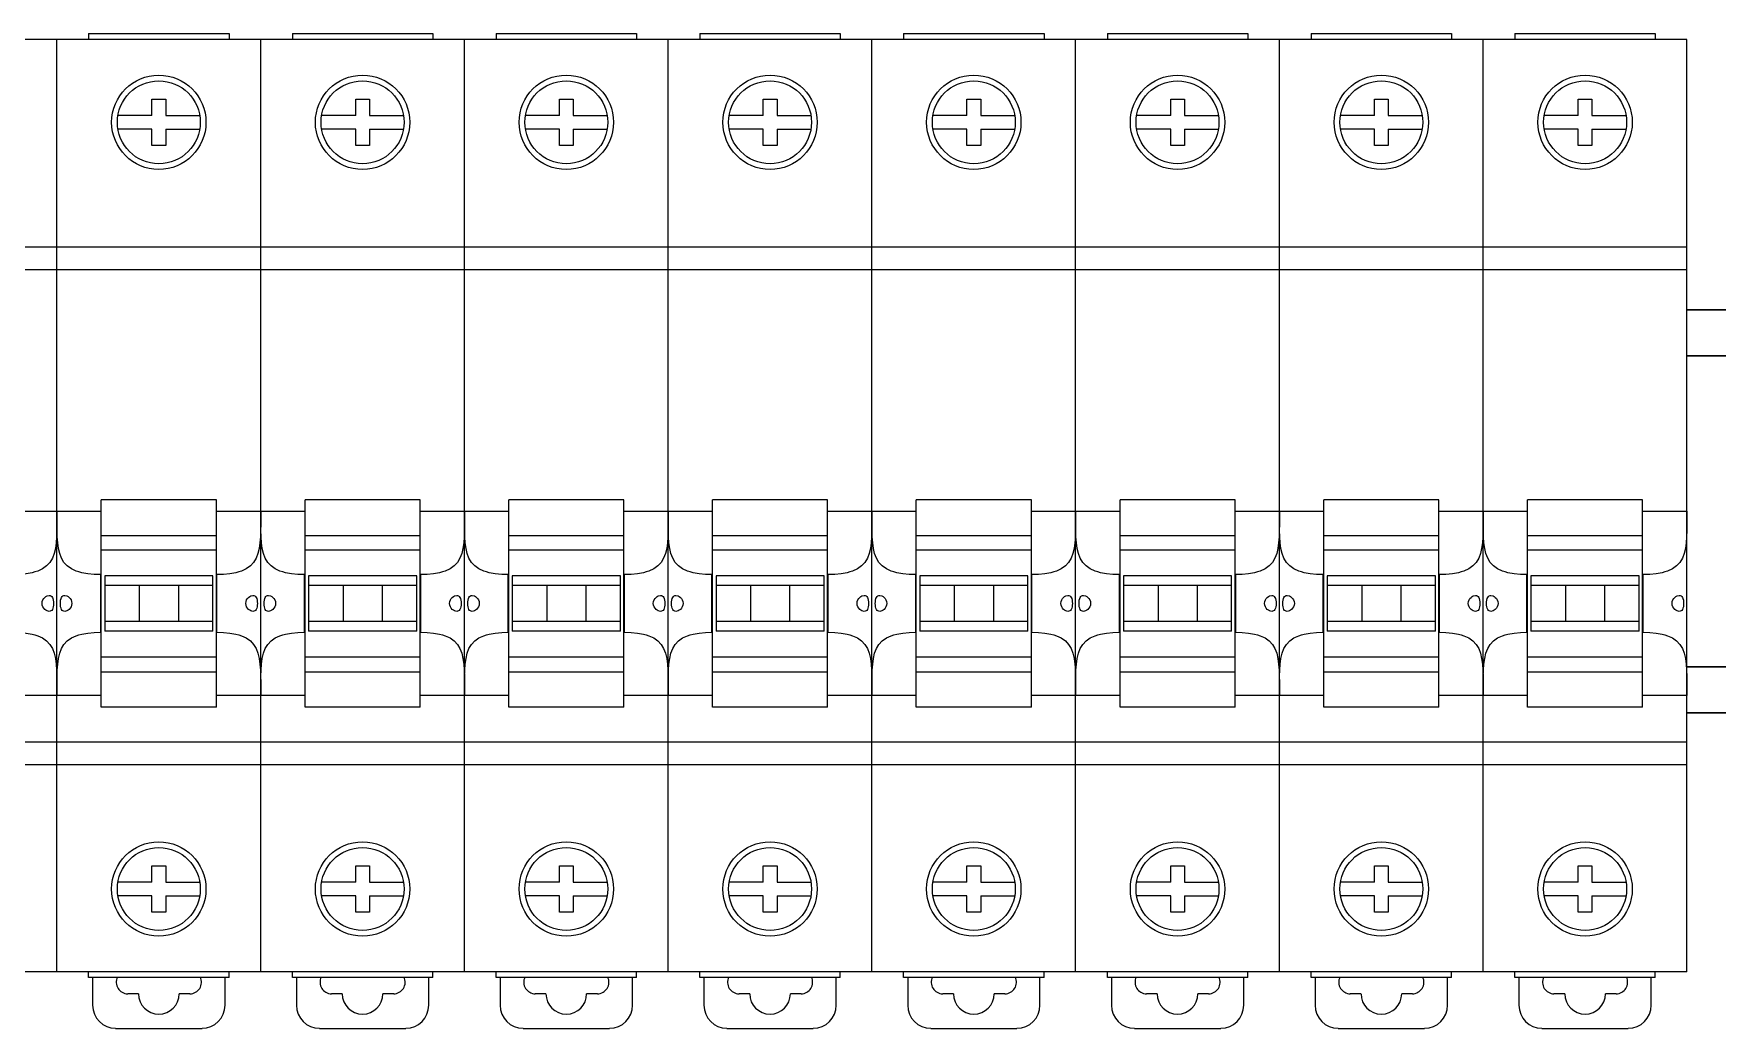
# Model space of a CAD drawing. Header units: millimetres. Extents: x -6000 to 26000, y -6000 to 26000.
# Drawn here: x 124.33 to 144.68, y -5133.68 to -5121.66 of the extents above; entities that cross this region are included whole.
import ezdxf

# ---------------------------------------------------------------- set-up
doc = ezdxf.new("R2010")
doc.units = ezdxf.units.MM
doc.header["$MEASUREMENT"] = 0
doc.layers.add('Чертеж и Рисунок_Ном._пера__21', color=7, linetype='Continuous', lineweight=30)
doc.layers.add('Чертеж и Рисунок_Ном._пера__7', color=7, linetype='Continuous', lineweight=15)

msp = doc.modelspace()

# ---------------------------------------------------------------- linework, layer by layer
at = {"layer": 'Чертеж и Рисунок_Ном._пера__21', "color": 7, "linetype": 'Continuous', "lineweight": 30}
for p, q in [((145.876, -5124.995), (144.312, -5124.995)), ((145.876, -5125.551), (144.312, -5125.551)), ((145.876, -5129.307), (144.312, -5129.307)), ((145.876, -5129.863), (144.312, -5129.863))]:
    msp.add_line(p, q, dxfattribs=at)
at = {"layer": 'Чертеж и Рисунок_Ном._пера__7', "color": 7, "linetype": 'Continuous', "lineweight": 15}
for p, q in [((124.615, -5121.728), (122.153, -5121.728)), ((124.615, -5132.995), (124.615, -5121.728)), ((124.615, -5132.995), (124.615, -5121.728)), ((127.077, -5121.728), (124.615, -5121.728)), ((124.998, -5121.658), (124.998, -5121.728)), ((124.998, -5121.658), (126.695, -5121.658)), ((126.695, -5121.658), (126.695, -5121.728)), ((127.077, -5132.995), (127.077, -5121.728)), ((127.077, -5132.995), (127.077, -5121.728)), ((129.539, -5121.728), (127.077, -5121.728)), ((127.46, -5121.658), (127.46, -5121.728)), ((127.46, -5121.658), (129.157, -5121.658)), ((129.157, -5121.658), (129.157, -5121.728)), ((129.539, -5132.995), (129.539, -5121.728)), ((129.539, -5132.995), (129.539, -5121.728)), ((132.001, -5121.728), (129.539, -5121.728)), ((129.922, -5121.658), (129.922, -5121.728)), ((129.922, -5121.658), (131.619, -5121.658)), ((131.619, -5121.658), (131.619, -5121.728)), ((132.001, -5132.995), (132.001, -5121.728)), ((132.001, -5132.995), (132.001, -5121.728)), ((134.463, -5121.728), (132.001, -5121.728)), ((132.384, -5121.658), (132.384, -5121.728)), ((132.384, -5121.658), (134.081, -5121.658)), ((134.081, -5121.658), (134.081, -5121.728)), ((134.463, -5132.995), (134.463, -5121.728)), ((134.463, -5132.995), (134.463, -5121.728)), ((136.925, -5121.728), (134.463, -5121.728)), ((134.846, -5121.658), (134.846, -5121.728)), ((134.846, -5121.658), (136.543, -5121.658)), ((136.543, -5121.658), (136.543, -5121.728)), ((136.925, -5132.995), (136.925, -5121.728)), ((136.925, -5132.995), (136.925, -5121.728)), ((139.387, -5121.728), (136.925, -5121.728)), ((137.308, -5121.658), (137.308, -5121.728)), ((137.308, -5121.658), (139.005, -5121.658)), ((139.005, -5121.658), (139.005, -5121.728)), ((139.387, -5132.995), (139.387, -5121.728)), ((139.387, -5132.995), (139.387, -5121.728)), ((141.85, -5121.728), (139.387, -5121.728)), ((139.77, -5121.658), (139.77, -5121.728)), ((139.77, -5121.658), (141.467, -5121.658)), ((141.467, -5121.658), (141.467, -5121.728)), ((141.85, -5132.995), (141.85, -5121.728)), ((141.85, -5132.995), (141.85, -5121.728)), ((144.312, -5121.728), (141.85, -5121.728)), ((142.232, -5121.658), (142.232, -5121.728)), ((142.232, -5121.658), (143.929, -5121.658)), ((143.929, -5121.658), (143.929, -5121.728)), ((144.312, -5132.995), (144.312, -5121.728)), ((125.763, -5122.646), (125.763, -5122.451)), ((125.763, -5122.451), (125.93, -5122.451)), ((125.93, -5122.451), (125.93, -5122.646)), ((128.225, -5122.646), (128.225, -5122.451)), ((128.225, -5122.451), (128.392, -5122.451)), ((128.392, -5122.451), (128.392, -5122.646)), ((130.687, -5122.646), (130.687, -5122.451)), ((130.687, -5122.451), (130.854, -5122.451)), ((130.854, -5122.451), (130.854, -5122.646)), ((133.149, -5122.646), (133.149, -5122.451)), ((133.149, -5122.451), (133.316, -5122.451)), ((133.316, -5122.451), (133.316, -5122.646)), ((135.611, -5122.646), (135.611, -5122.451)), ((135.611, -5122.451), (135.778, -5122.451)), ((135.778, -5122.451), (135.778, -5122.646)), ((138.073, -5122.646), (138.073, -5122.451)), ((138.073, -5122.451), (138.24, -5122.451)), ((138.24, -5122.451), (138.24, -5122.646)), ((140.535, -5122.646), (140.535, -5122.451)), ((140.535, -5122.451), (140.702, -5122.451)), ((140.702, -5122.451), (140.702, -5122.646)), ((142.997, -5122.646), (142.997, -5122.451)), ((142.997, -5122.451), (143.164, -5122.451)), ((143.164, -5122.451), (143.164, -5122.646)), ((125.763, -5122.646), (125.352, -5122.646)), ((125.93, -5122.646), (126.34, -5122.646)), ((128.225, -5122.646), (127.814, -5122.646)), ((128.392, -5122.646), (128.802, -5122.646)), ((130.687, -5122.646), (130.276, -5122.646)), ((130.854, -5122.646), (131.264, -5122.646)), ((133.149, -5122.646), (132.739, -5122.646)), ((133.316, -5122.646), (133.726, -5122.646)), ((135.611, -5122.646), (135.201, -5122.646)), ((135.778, -5122.646), (136.188, -5122.646)), ((138.073, -5122.646), (137.663, -5122.646)), ((138.24, -5122.646), (138.65, -5122.646)), ((140.535, -5122.646), (140.125, -5122.646)), ((140.702, -5122.646), (141.112, -5122.646)), ((142.997, -5122.646), (142.587, -5122.646)), ((143.164, -5122.646), (143.574, -5122.646)), ((125.763, -5122.813), (125.352, -5122.813)), ((125.763, -5123.008), (125.763, -5122.813)), ((125.93, -5122.813), (125.93, -5123.008)), ((125.93, -5122.813), (126.34, -5122.813)), ((128.225, -5122.813), (127.814, -5122.813)), ((128.225, -5123.008), (128.225, -5122.813)), ((128.392, -5122.813), (128.392, -5123.008)), ((128.392, -5122.813), (128.802, -5122.813)), ((130.687, -5122.813), (130.276, -5122.813)), ((130.687, -5123.008), (130.687, -5122.813)), ((130.854, -5122.813), (130.854, -5123.008)), ((130.854, -5122.813), (131.264, -5122.813)), ((133.149, -5122.813), (132.739, -5122.813)), ((133.149, -5123.008), (133.149, -5122.813)), ((133.316, -5122.813), (133.316, -5123.008)), ((133.316, -5122.813), (133.726, -5122.813)), ((135.611, -5122.813), (135.201, -5122.813)), ((135.611, -5123.008), (135.611, -5122.813)), ((135.778, -5122.813), (135.778, -5123.008)), ((135.778, -5122.813), (136.188, -5122.813)), ((138.073, -5122.813), (137.663, -5122.813)), ((138.073, -5123.008), (138.073, -5122.813)), ((138.24, -5122.813), (138.24, -5123.008)), ((138.24, -5122.813), (138.65, -5122.813)), ((140.535, -5122.813), (140.125, -5122.813)), ((140.535, -5123.008), (140.535, -5122.813)), ((140.702, -5122.813), (140.702, -5123.008)), ((140.702, -5122.813), (141.112, -5122.813)), ((142.997, -5122.813), (142.587, -5122.813)), ((142.997, -5123.008), (142.997, -5122.813)), ((143.164, -5122.813), (143.164, -5123.008)), ((143.164, -5122.813), (143.574, -5122.813)), ((125.93, -5123.008), (125.763, -5123.008)), ((128.392, -5123.008), (128.225, -5123.008)), ((130.854, -5123.008), (130.687, -5123.008)), ((133.316, -5123.008), (133.149, -5123.008)), ((135.778, -5123.008), (135.611, -5123.008)), ((138.24, -5123.008), (138.073, -5123.008)), ((140.702, -5123.008), (140.535, -5123.008)), ((143.164, -5123.008), (142.997, -5123.008)), ((122.153, -5124.232), (124.615, -5124.232)), ((124.615, -5124.232), (127.077, -5124.232)), ((127.077, -5124.232), (129.539, -5124.232)), ((129.539, -5124.232), (132.001, -5124.232)), ((132.001, -5124.232), (134.463, -5124.232)), ((134.463, -5124.232), (136.925, -5124.232)), ((136.925, -5124.232), (139.387, -5124.232)), ((139.387, -5124.232), (141.85, -5124.232)), ((141.85, -5124.232), (144.312, -5124.232)), ((124.615, -5124.51), (122.153, -5124.51)), ((127.077, -5124.51), (124.615, -5124.51)), ((129.539, -5124.51), (127.077, -5124.51)), ((132.001, -5124.51), (129.539, -5124.51)), ((134.463, -5124.51), (132.001, -5124.51)), ((136.925, -5124.51), (134.463, -5124.51)), ((139.387, -5124.51), (136.925, -5124.51)), ((141.85, -5124.51), (139.387, -5124.51)), ((144.312, -5124.51), (141.85, -5124.51)), ((125.151, -5129.794), (125.151, -5127.291)), ((126.542, -5127.291), (125.151, -5127.291)), ((126.542, -5129.794), (126.542, -5127.291)), ((127.613, -5129.794), (127.613, -5127.291)), ((129.004, -5127.291), (127.613, -5127.291)), ((129.004, -5129.794), (129.004, -5127.291)), ((130.075, -5129.794), (130.075, -5127.291)), ((131.466, -5127.291), (130.075, -5127.291)), ((131.466, -5129.794), (131.466, -5127.291)), ((132.537, -5129.794), (132.537, -5127.291)), ((133.928, -5127.291), (132.537, -5127.291)), ((133.928, -5129.794), (133.928, -5127.291)), ((134.999, -5129.794), (134.999, -5127.291)), ((136.39, -5127.291), (134.999, -5127.291)), ((136.39, -5129.794), (136.39, -5127.291)), ((137.461, -5129.794), (137.461, -5127.291)), ((138.852, -5127.291), (137.461, -5127.291)), ((138.852, -5129.794), (138.852, -5127.291)), ((139.923, -5129.794), (139.923, -5127.291)), ((141.314, -5127.291), (139.923, -5127.291)), ((141.314, -5129.794), (141.314, -5127.291)), ((142.385, -5129.794), (142.385, -5127.291)), ((143.776, -5127.291), (142.385, -5127.291)), ((143.776, -5129.794), (143.776, -5127.291)), ((124.08, -5127.429), (124.615, -5127.429)), ((124.615, -5127.429), (125.151, -5127.429)), ((126.542, -5127.429), (127.077, -5127.429)), ((127.077, -5127.429), (127.613, -5127.429)), ((129.004, -5127.429), (129.539, -5127.429)), ((129.539, -5127.429), (130.075, -5127.429)), ((131.466, -5127.429), (132.001, -5127.429)), ((132.001, -5127.429), (132.537, -5127.429)), ((133.928, -5127.429), (134.463, -5127.429)), ((134.463, -5127.429), (134.999, -5127.429)), ((136.39, -5127.429), (136.925, -5127.429)), ((136.925, -5127.429), (137.461, -5127.429)), ((138.852, -5127.429), (139.387, -5127.429)), ((139.387, -5127.429), (139.923, -5127.429)), ((141.314, -5127.429), (141.85, -5127.429)), ((141.85, -5127.429), (142.385, -5127.429)), ((143.776, -5127.429), (144.312, -5127.429)), ((125.151, -5127.723), (126.542, -5127.723)), ((127.613, -5127.723), (129.004, -5127.723)), ((130.075, -5127.723), (131.466, -5127.723)), ((132.537, -5127.723), (133.928, -5127.723)), ((134.999, -5127.723), (136.39, -5127.723)), ((137.461, -5127.723), (138.852, -5127.723)), ((139.923, -5127.723), (141.314, -5127.723)), ((142.385, -5127.723), (143.776, -5127.723)), ((125.151, -5127.894), (126.542, -5127.894)), ((127.613, -5127.894), (129.004, -5127.894)), ((130.075, -5127.894), (131.466, -5127.894)), ((132.537, -5127.894), (133.928, -5127.894)), ((134.999, -5127.894), (136.39, -5127.894)), ((137.461, -5127.894), (138.852, -5127.894)), ((139.923, -5127.894), (141.314, -5127.894)), ((142.385, -5127.894), (143.776, -5127.894)), ((125.144, -5128.891), (125.144, -5128.194)), ((125.151, -5128.194), (125.144, -5128.194)), ((125.192, -5128.209), (125.192, -5128.327)), ((126.5, -5128.209), (125.192, -5128.209)), ((125.192, -5128.327), (125.192, -5128.876)), ((125.359, -5128.327), (125.192, -5128.327)), ((126.083, -5128.327), (125.359, -5128.327)), ((125.61, -5128.327), (125.61, -5128.758)), ((126.083, -5128.327), (126.082, -5128.758)), ((126.5, -5128.327), (126.083, -5128.327)), ((126.5, -5128.327), (126.5, -5128.209)), ((126.5, -5128.876), (126.5, -5128.327)), ((126.549, -5128.194), (126.542, -5128.194)), ((126.549, -5128.891), (126.549, -5128.194)), ((127.606, -5128.891), (127.606, -5128.194)), ((127.613, -5128.194), (127.606, -5128.194)), ((127.654, -5128.209), (127.654, -5128.327)), ((128.962, -5128.209), (127.654, -5128.209)), ((127.654, -5128.327), (127.654, -5128.876)), ((127.821, -5128.327), (127.654, -5128.327)), ((128.545, -5128.327), (127.821, -5128.327)), ((128.072, -5128.327), (128.072, -5128.758)), ((128.962, -5128.327), (128.545, -5128.327)), ((128.545, -5128.327), (128.545, -5128.758)), ((128.962, -5128.327), (128.962, -5128.209)), ((128.962, -5128.876), (128.962, -5128.327)), ((129.011, -5128.194), (129.004, -5128.194)), ((129.011, -5128.891), (129.011, -5128.194)), ((130.068, -5128.891), (130.068, -5128.194)), ((130.075, -5128.194), (130.068, -5128.194)), ((130.116, -5128.209), (130.116, -5128.327)), ((131.424, -5128.209), (130.116, -5128.209)), ((130.116, -5128.327), (130.116, -5128.876)), ((130.283, -5128.327), (130.116, -5128.327)), ((131.007, -5128.327), (130.283, -5128.327)), ((130.534, -5128.327), (130.534, -5128.758)), ((131.424, -5128.327), (131.007, -5128.327)), ((131.007, -5128.327), (131.007, -5128.758)), ((131.424, -5128.327), (131.424, -5128.209)), ((131.424, -5128.876), (131.424, -5128.327)), ((131.473, -5128.194), (131.466, -5128.194)), ((131.473, -5128.891), (131.473, -5128.194)), ((132.53, -5128.891), (132.53, -5128.194)), ((132.537, -5128.194), (132.53, -5128.194)), ((132.579, -5128.209), (132.579, -5128.327)), ((133.886, -5128.209), (132.579, -5128.209)), ((132.579, -5128.327), (132.579, -5128.876)), ((132.745, -5128.327), (132.579, -5128.327)), ((133.469, -5128.327), (132.745, -5128.327)), ((132.996, -5128.327), (132.996, -5128.758)), ((133.886, -5128.327), (133.469, -5128.327)), ((133.469, -5128.327), (133.469, -5128.758)), ((133.886, -5128.327), (133.886, -5128.209)), ((133.886, -5128.876), (133.886, -5128.327)), ((133.935, -5128.194), (133.928, -5128.194)), ((133.935, -5128.891), (133.935, -5128.194)), ((134.992, -5128.891), (134.992, -5128.194)), ((134.999, -5128.194), (134.992, -5128.194)), ((135.041, -5128.209), (135.041, -5128.327)), ((136.348, -5128.209), (135.041, -5128.209)), ((135.041, -5128.327), (135.041, -5128.876)), ((135.208, -5128.327), (135.041, -5128.327)), ((135.931, -5128.327), (135.208, -5128.327)), ((135.458, -5128.327), (135.458, -5128.758)), ((136.348, -5128.327), (135.931, -5128.327)), ((135.931, -5128.327), (135.931, -5128.758)), ((136.348, -5128.327), (136.348, -5128.209)), ((136.348, -5128.876), (136.348, -5128.327)), ((136.397, -5128.194), (136.39, -5128.194)), ((136.397, -5128.891), (136.397, -5128.194)), ((137.454, -5128.891), (137.454, -5128.194)), ((137.461, -5128.194), (137.454, -5128.194)), ((137.503, -5128.209), (137.503, -5128.327)), ((138.81, -5128.209), (137.503, -5128.209)), ((137.503, -5128.327), (137.503, -5128.876)), ((137.67, -5128.327), (137.503, -5128.327)), ((138.393, -5128.327), (137.67, -5128.327)), ((137.92, -5128.327), (137.92, -5128.758)), ((138.81, -5128.327), (138.393, -5128.327)), ((138.393, -5128.327), (138.393, -5128.758)), ((138.81, -5128.327), (138.81, -5128.209)), ((138.81, -5128.876), (138.81, -5128.327)), ((138.859, -5128.194), (138.852, -5128.194)), ((138.859, -5128.891), (138.859, -5128.194)), ((139.916, -5128.891), (139.916, -5128.194)), ((139.923, -5128.194), (139.916, -5128.194)), ((139.965, -5128.209), (139.965, -5128.327)), ((141.272, -5128.209), (139.965, -5128.209)), ((139.965, -5128.327), (139.965, -5128.876)), ((140.132, -5128.327), (139.965, -5128.327)), ((140.855, -5128.327), (140.132, -5128.327)), ((140.382, -5128.327), (140.382, -5128.758)), ((141.272, -5128.327), (140.855, -5128.327)), ((140.855, -5128.327), (140.855, -5128.758)), ((141.272, -5128.327), (141.272, -5128.209)), ((141.272, -5128.876), (141.272, -5128.327)), ((141.321, -5128.194), (141.314, -5128.194)), ((141.321, -5128.891), (141.321, -5128.194)), ((142.378, -5128.891), (142.378, -5128.194)), ((142.385, -5128.194), (142.378, -5128.194)), ((142.427, -5128.209), (142.427, -5128.327)), ((143.734, -5128.209), (142.427, -5128.209)), ((142.427, -5128.327), (142.427, -5128.876)), ((142.594, -5128.327), (142.427, -5128.327)), ((143.317, -5128.327), (142.594, -5128.327)), ((142.844, -5128.327), (142.844, -5128.758)), ((143.734, -5128.327), (143.317, -5128.327)), ((143.317, -5128.327), (143.317, -5128.758)), ((143.734, -5128.327), (143.734, -5128.209)), ((143.734, -5128.876), (143.734, -5128.327)), ((143.783, -5128.194), (143.776, -5128.194)), ((143.783, -5128.891), (143.783, -5128.194)), ((125.192, -5128.758), (126.5, -5128.758)), ((127.654, -5128.758), (128.962, -5128.758)), ((130.116, -5128.758), (131.424, -5128.758)), ((132.579, -5128.758), (133.886, -5128.758)), ((135.041, -5128.758), (136.348, -5128.758)), ((137.503, -5128.758), (138.81, -5128.758)), ((139.965, -5128.758), (141.272, -5128.758)), ((142.427, -5128.758), (143.734, -5128.758)), ((125.144, -5128.891), (125.151, -5128.891)), ((126.5, -5128.876), (125.192, -5128.876)), ((126.542, -5128.891), (126.549, -5128.891)), ((127.606, -5128.891), (127.613, -5128.891)), ((128.962, -5128.876), (127.654, -5128.876)), ((129.004, -5128.891), (129.011, -5128.891)), ((130.068, -5128.891), (130.075, -5128.891)), ((131.424, -5128.876), (130.116, -5128.876)), ((131.466, -5128.891), (131.473, -5128.891)), ((132.53, -5128.891), (132.537, -5128.891)), ((133.886, -5128.876), (132.579, -5128.876)), ((133.928, -5128.891), (133.935, -5128.891)), ((134.992, -5128.891), (134.999, -5128.891)), ((136.348, -5128.876), (135.041, -5128.876)), ((136.39, -5128.891), (136.397, -5128.891)), ((137.454, -5128.891), (137.461, -5128.891)), ((138.81, -5128.876), (137.503, -5128.876)), ((138.852, -5128.891), (138.859, -5128.891)), ((139.916, -5128.891), (139.923, -5128.891)), ((141.272, -5128.876), (139.965, -5128.876)), ((141.314, -5128.891), (141.321, -5128.891)), ((142.378, -5128.891), (142.385, -5128.891)), ((143.734, -5128.876), (142.427, -5128.876)), ((143.776, -5128.891), (143.783, -5128.891)), ((126.542, -5129.193), (125.151, -5129.193)), ((125.151, -5129.369), (126.542, -5129.369)), ((129.004, -5129.193), (127.613, -5129.193)), ((127.613, -5129.369), (129.004, -5129.369)), ((131.466, -5129.193), (130.075, -5129.193)), ((130.075, -5129.369), (131.466, -5129.369)), ((133.928, -5129.193), (132.537, -5129.193)), ((132.537, -5129.369), (133.928, -5129.369)), ((136.39, -5129.193), (134.999, -5129.193)), ((134.999, -5129.369), (136.39, -5129.369)), ((138.852, -5129.193), (137.461, -5129.193)), ((137.461, -5129.369), (138.852, -5129.369)), ((141.314, -5129.193), (139.923, -5129.193)), ((139.923, -5129.369), (141.314, -5129.369)), ((143.776, -5129.193), (142.385, -5129.193)), ((142.385, -5129.369), (143.776, -5129.369)), ((124.615, -5129.656), (124.08, -5129.656)), ((125.151, -5129.656), (124.615, -5129.656)), ((127.077, -5129.656), (126.542, -5129.656)), ((127.613, -5129.656), (127.077, -5129.656)), ((129.539, -5129.656), (129.004, -5129.656)), ((130.075, -5129.656), (129.539, -5129.656)), ((132.001, -5129.656), (131.466, -5129.656)), ((132.537, -5129.656), (132.001, -5129.656)), ((134.463, -5129.656), (133.928, -5129.656)), ((134.999, -5129.656), (134.463, -5129.656)), ((136.925, -5129.656), (136.39, -5129.656)), ((137.461, -5129.656), (136.925, -5129.656)), ((139.387, -5129.656), (138.852, -5129.656)), ((139.923, -5129.656), (139.387, -5129.656)), ((141.85, -5129.656), (141.314, -5129.656)), ((142.385, -5129.656), (141.85, -5129.656)), ((144.312, -5129.656), (143.776, -5129.656)), ((126.542, -5129.794), (125.151, -5129.794)), ((129.004, -5129.794), (127.613, -5129.794)), ((131.466, -5129.794), (130.075, -5129.794)), ((133.928, -5129.794), (132.537, -5129.794)), ((136.39, -5129.794), (134.999, -5129.794)), ((138.852, -5129.794), (137.461, -5129.794)), ((141.314, -5129.794), (139.923, -5129.794)), ((143.776, -5129.794), (142.385, -5129.794)), ((122.153, -5130.213), (124.615, -5130.213)), ((124.615, -5130.213), (127.077, -5130.213)), ((127.077, -5130.213), (129.539, -5130.213)), ((129.539, -5130.213), (132.001, -5130.213)), ((132.001, -5130.213), (134.463, -5130.213)), ((134.463, -5130.213), (136.925, -5130.213)), ((136.925, -5130.213), (139.387, -5130.213)), ((139.387, -5130.213), (141.85, -5130.213)), ((141.85, -5130.213), (144.312, -5130.213)), ((124.615, -5130.491), (122.153, -5130.491)), ((127.077, -5130.491), (124.615, -5130.491)), ((129.539, -5130.491), (127.077, -5130.491)), ((132.001, -5130.491), (129.539, -5130.491)), ((134.463, -5130.491), (132.001, -5130.491)), ((136.925, -5130.491), (134.463, -5130.491)), ((139.387, -5130.491), (136.925, -5130.491)), ((141.85, -5130.491), (139.387, -5130.491)), ((144.312, -5130.491), (141.85, -5130.491)), ((125.763, -5131.715), (125.93, -5131.715)), ((125.763, -5131.91), (125.763, -5131.715)), ((125.93, -5131.715), (125.93, -5131.91)), ((128.225, -5131.715), (128.392, -5131.715)), ((128.225, -5131.91), (128.225, -5131.715)), ((128.392, -5131.715), (128.392, -5131.91)), ((130.687, -5131.715), (130.854, -5131.715)), ((130.687, -5131.91), (130.687, -5131.715)), ((130.854, -5131.715), (130.854, -5131.91)), ((133.149, -5131.715), (133.316, -5131.715)), ((133.149, -5131.91), (133.149, -5131.715)), ((133.316, -5131.715), (133.316, -5131.91)), ((135.611, -5131.715), (135.778, -5131.715)), ((135.611, -5131.91), (135.611, -5131.715)), ((135.778, -5131.715), (135.778, -5131.91)), ((138.073, -5131.715), (138.24, -5131.715)), ((138.073, -5131.91), (138.073, -5131.715)), ((138.24, -5131.715), (138.24, -5131.91)), ((140.535, -5131.715), (140.702, -5131.715)), ((140.535, -5131.91), (140.535, -5131.715)), ((140.702, -5131.715), (140.702, -5131.91)), ((142.997, -5131.715), (143.164, -5131.715)), ((142.997, -5131.91), (142.997, -5131.715)), ((143.164, -5131.715), (143.164, -5131.91)), ((125.763, -5131.91), (125.352, -5131.91)), ((125.93, -5131.91), (126.34, -5131.91)), ((128.225, -5131.91), (127.814, -5131.91)), ((128.392, -5131.91), (128.802, -5131.91)), ((130.687, -5131.91), (130.276, -5131.91)), ((130.854, -5131.91), (131.264, -5131.91)), ((133.149, -5131.91), (132.739, -5131.91)), ((133.316, -5131.91), (133.726, -5131.91)), ((135.611, -5131.91), (135.201, -5131.91)), ((135.778, -5131.91), (136.188, -5131.91)), ((138.073, -5131.91), (137.663, -5131.91)), ((138.24, -5131.91), (138.65, -5131.91)), ((140.535, -5131.91), (140.125, -5131.91)), ((140.702, -5131.91), (141.112, -5131.91)), ((142.997, -5131.91), (142.587, -5131.91)), ((143.164, -5131.91), (143.574, -5131.91)), ((125.763, -5132.077), (125.352, -5132.077)), ((125.763, -5132.272), (125.763, -5132.077)), ((125.93, -5132.077), (126.34, -5132.077)), ((125.93, -5132.077), (125.93, -5132.272)), ((128.225, -5132.077), (127.814, -5132.077)), ((128.225, -5132.272), (128.225, -5132.077)), ((128.392, -5132.077), (128.802, -5132.077)), ((128.392, -5132.077), (128.392, -5132.272)), ((130.687, -5132.077), (130.276, -5132.077)), ((130.687, -5132.272), (130.687, -5132.077)), ((130.854, -5132.077), (131.264, -5132.077)), ((130.854, -5132.077), (130.854, -5132.272)), ((133.149, -5132.077), (132.739, -5132.077)), ((133.149, -5132.272), (133.149, -5132.077)), ((133.316, -5132.077), (133.726, -5132.077)), ((133.316, -5132.077), (133.316, -5132.272)), ((135.611, -5132.077), (135.201, -5132.077)), ((135.611, -5132.272), (135.611, -5132.077)), ((135.778, -5132.077), (136.188, -5132.077)), ((135.778, -5132.077), (135.778, -5132.272)), ((138.073, -5132.077), (137.663, -5132.077)), ((138.073, -5132.272), (138.073, -5132.077)), ((138.24, -5132.077), (138.65, -5132.077)), ((138.24, -5132.077), (138.24, -5132.272)), ((140.535, -5132.077), (140.125, -5132.077)), ((140.535, -5132.272), (140.535, -5132.077)), ((140.702, -5132.077), (141.112, -5132.077)), ((140.702, -5132.077), (140.702, -5132.272)), ((142.997, -5132.077), (142.587, -5132.077)), ((142.997, -5132.272), (142.997, -5132.077)), ((143.164, -5132.077), (143.574, -5132.077)), ((143.164, -5132.077), (143.164, -5132.272)), ((125.93, -5132.272), (125.763, -5132.272)), ((128.392, -5132.272), (128.225, -5132.272)), ((130.854, -5132.272), (130.687, -5132.272)), ((133.316, -5132.272), (133.149, -5132.272)), ((135.778, -5132.272), (135.611, -5132.272)), ((138.24, -5132.272), (138.073, -5132.272)), ((140.702, -5132.272), (140.535, -5132.272)), ((143.164, -5132.272), (142.997, -5132.272)), ((124.615, -5132.995), (122.153, -5132.995)), ((127.077, -5132.995), (124.615, -5132.995)), ((124.998, -5133.064), (124.998, -5132.995)), ((126.695, -5133.064), (126.695, -5132.995)), ((129.539, -5132.995), (127.077, -5132.995)), ((127.46, -5133.064), (127.46, -5132.995)), ((129.157, -5133.064), (129.157, -5132.995)), ((132.001, -5132.995), (129.539, -5132.995)), ((129.922, -5133.064), (129.922, -5132.995)), ((131.619, -5133.064), (131.619, -5132.995)), ((134.463, -5132.995), (132.001, -5132.995)), ((132.384, -5133.064), (132.384, -5132.995)), ((134.081, -5133.064), (134.081, -5132.995)), ((136.925, -5132.995), (134.463, -5132.995)), ((134.846, -5133.064), (134.846, -5132.995)), ((136.543, -5133.064), (136.543, -5132.995)), ((139.387, -5132.995), (136.925, -5132.995)), ((137.308, -5133.064), (137.308, -5132.995)), ((139.005, -5133.064), (139.005, -5132.995)), ((141.85, -5132.995), (139.387, -5132.995)), ((139.77, -5133.064), (139.77, -5132.995)), ((141.467, -5133.064), (141.467, -5132.995)), ((144.312, -5132.995), (141.85, -5132.995)), ((142.232, -5133.064), (142.232, -5132.995)), ((143.929, -5133.064), (143.929, -5132.995)), ((126.695, -5133.064), (124.998, -5133.064)), ((125.046, -5133.064), (125.046, -5133.398)), ((126.646, -5133.398), (126.646, -5133.064)), ((129.157, -5133.064), (127.46, -5133.064)), ((127.508, -5133.064), (127.508, -5133.398)), ((129.108, -5133.398), (129.108, -5133.064)), ((131.619, -5133.064), (129.922, -5133.064)), ((129.97, -5133.064), (129.97, -5133.398)), ((131.57, -5133.398), (131.57, -5133.064)), ((134.081, -5133.064), (132.384, -5133.064)), ((132.432, -5133.064), (132.432, -5133.398)), ((134.032, -5133.398), (134.032, -5133.064)), ((136.543, -5133.064), (134.846, -5133.064)), ((134.895, -5133.064), (134.895, -5133.398)), ((136.494, -5133.398), (136.494, -5133.064)), ((139.005, -5133.064), (137.308, -5133.064)), ((137.357, -5133.064), (137.357, -5133.398)), ((138.956, -5133.398), (138.956, -5133.064)), ((141.467, -5133.064), (139.77, -5133.064)), ((139.819, -5133.064), (139.819, -5133.398)), ((141.418, -5133.398), (141.418, -5133.064)), ((143.929, -5133.064), (142.232, -5133.064)), ((142.281, -5133.064), (142.281, -5133.398)), ((143.88, -5133.398), (143.88, -5133.064)), ((125.6, -5133.259), (125.471, -5133.259)), ((126.222, -5133.259), (126.092, -5133.259)), ((128.062, -5133.259), (127.933, -5133.259)), ((128.684, -5133.259), (128.554, -5133.259)), ((130.524, -5133.259), (130.395, -5133.259)), ((131.146, -5133.259), (131.016, -5133.259)), ((132.986, -5133.259), (132.857, -5133.259)), ((133.608, -5133.259), (133.478, -5133.259)), ((135.448, -5133.259), (135.319, -5133.259)), ((136.07, -5133.259), (135.94, -5133.259)), ((137.91, -5133.259), (137.781, -5133.259)), ((138.532, -5133.259), (138.403, -5133.259)), ((140.372, -5133.259), (140.243, -5133.259)), ((140.994, -5133.259), (140.865, -5133.259)), ((142.835, -5133.259), (142.705, -5133.259)), ((143.456, -5133.259), (143.327, -5133.259)), ((125.324, -5133.677), (126.368, -5133.677)), ((127.787, -5133.677), (128.83, -5133.677)), ((130.249, -5133.677), (131.292, -5133.677)), ((132.711, -5133.677), (133.754, -5133.677)), ((135.173, -5133.677), (136.216, -5133.677)), ((137.635, -5133.677), (138.678, -5133.677)), ((140.097, -5133.677), (141.14, -5133.677)), ((142.559, -5133.677), (143.602, -5133.677))]:
    msp.add_line(p, q, dxfattribs=at)
at = {"layer": 'Чертеж и Рисунок_Ном._пера__7', "color": 7, "linetype": 'Continuous', "lineweight": 15, "flags": 128}
for points in [[(124.615, -5127.429), (124.615, -5127.587), (124.614, -5127.663), (124.611, -5127.738), (124.606, -5127.809), (124.597, -5127.877), (124.582, -5127.94), (124.56, -5127.997), (124.53, -5128.047), (124.49, -5128.09), (124.441, -5128.125), (124.382, -5128.152), (124.349, -5128.162), (124.315, -5128.171), (124.242, -5128.184), (124.165, -5128.191), (124.086, -5128.194)], [(125.144, -5128.194), (125.065, -5128.191), (124.988, -5128.184), (124.915, -5128.171), (124.881, -5128.162), (124.848, -5128.152), (124.79, -5128.125), (124.74, -5128.09), (124.7, -5128.047), (124.67, -5127.997), (124.648, -5127.94), (124.633, -5127.877), (124.624, -5127.809), (124.619, -5127.738), (124.616, -5127.663), (124.615, -5127.587), (124.615, -5127.429)], [(127.077, -5127.429), (127.077, -5127.587), (127.076, -5127.663), (127.073, -5127.738), (127.068, -5127.809), (127.059, -5127.877), (127.044, -5127.94), (127.022, -5127.997), (126.992, -5128.047), (126.952, -5128.09), (126.903, -5128.125), (126.844, -5128.152), (126.811, -5128.162), (126.777, -5128.171), (126.704, -5128.184), (126.628, -5128.191), (126.549, -5128.194)], [(127.606, -5128.194), (127.527, -5128.191), (127.45, -5128.184), (127.377, -5128.171), (127.343, -5128.162), (127.31, -5128.152), (127.252, -5128.125), (127.202, -5128.09), (127.162, -5128.047), (127.132, -5127.997), (127.11, -5127.94), (127.096, -5127.877), (127.086, -5127.809), (127.081, -5127.738), (127.078, -5127.663), (127.077, -5127.587), (127.077, -5127.429)], [(129.539, -5127.429), (129.539, -5127.587), (129.538, -5127.663), (129.535, -5127.738), (129.53, -5127.809), (129.521, -5127.877), (129.506, -5127.94), (129.484, -5127.997), (129.454, -5128.047), (129.414, -5128.09), (129.365, -5128.125), (129.306, -5128.152), (129.274, -5128.162), (129.239, -5128.171), (129.167, -5128.184), (129.09, -5128.191), (129.011, -5128.194)], [(130.068, -5128.194), (129.989, -5128.191), (129.912, -5128.184), (129.839, -5128.171), (129.805, -5128.162), (129.772, -5128.152), (129.714, -5128.125), (129.664, -5128.09), (129.624, -5128.047), (129.594, -5127.997), (129.572, -5127.94), (129.558, -5127.877), (129.548, -5127.809), (129.543, -5127.738), (129.541, -5127.663), (129.539, -5127.587), (129.539, -5127.429)], [(132.001, -5127.429), (132.001, -5127.587), (132, -5127.663), (131.997, -5127.738), (131.992, -5127.809), (131.983, -5127.877), (131.968, -5127.94), (131.946, -5127.997), (131.916, -5128.047), (131.876, -5128.09), (131.827, -5128.125), (131.768, -5128.152), (131.736, -5128.162), (131.701, -5128.171), (131.629, -5128.184), (131.552, -5128.191), (131.473, -5128.194)], [(132.53, -5128.194), (132.451, -5128.191), (132.374, -5128.184), (132.301, -5128.171), (132.267, -5128.162), (132.234, -5128.152), (132.176, -5128.125), (132.126, -5128.09), (132.086, -5128.047), (132.056, -5127.997), (132.034, -5127.94), (132.02, -5127.877), (132.01, -5127.809), (132.005, -5127.738), (132.003, -5127.663), (132.002, -5127.587), (132.001, -5127.429)], [(134.463, -5127.429), (134.463, -5127.587), (134.462, -5127.663), (134.459, -5127.738), (134.454, -5127.809), (134.445, -5127.877), (134.43, -5127.94), (134.409, -5127.997), (134.378, -5128.047), (134.338, -5128.09), (134.289, -5128.125), (134.23, -5128.152), (134.198, -5128.162), (134.163, -5128.171), (134.091, -5128.184), (134.014, -5128.191), (133.935, -5128.194)], [(134.992, -5128.194), (134.913, -5128.191), (134.836, -5128.184), (134.763, -5128.171), (134.729, -5128.162), (134.697, -5128.152), (134.638, -5128.125), (134.588, -5128.09), (134.548, -5128.047), (134.518, -5127.997), (134.496, -5127.94), (134.482, -5127.877), (134.472, -5127.809), (134.467, -5127.738), (134.465, -5127.663), (134.464, -5127.587), (134.463, -5127.429)], [(136.925, -5127.429), (136.925, -5127.587), (136.924, -5127.663), (136.922, -5127.738), (136.916, -5127.809), (136.907, -5127.877), (136.892, -5127.94), (136.871, -5127.997), (136.84, -5128.047), (136.801, -5128.09), (136.751, -5128.125), (136.692, -5128.152), (136.66, -5128.162), (136.626, -5128.171), (136.553, -5128.184), (136.476, -5128.191), (136.397, -5128.194)], [(137.454, -5128.194), (137.375, -5128.191), (137.298, -5128.184), (137.225, -5128.171), (137.191, -5128.162), (137.159, -5128.152), (137.1, -5128.125), (137.05, -5128.09), (137.011, -5128.047), (136.98, -5127.997), (136.958, -5127.94), (136.944, -5127.877), (136.935, -5127.809), (136.929, -5127.738), (136.927, -5127.663), (136.926, -5127.587), (136.925, -5127.429)], [(139.387, -5127.429), (139.387, -5127.587), (139.386, -5127.663), (139.384, -5127.738), (139.378, -5127.809), (139.369, -5127.877), (139.354, -5127.94), (139.333, -5127.997), (139.302, -5128.047), (139.263, -5128.09), (139.213, -5128.125), (139.154, -5128.152), (139.122, -5128.162), (139.088, -5128.171), (139.015, -5128.184), (138.938, -5128.191), (138.859, -5128.194)], [(139.916, -5128.194), (139.837, -5128.191), (139.76, -5128.184), (139.687, -5128.171), (139.653, -5128.162), (139.621, -5128.152), (139.562, -5128.125), (139.512, -5128.09), (139.473, -5128.047), (139.442, -5127.997), (139.421, -5127.94), (139.406, -5127.877), (139.397, -5127.809), (139.391, -5127.738), (139.389, -5127.663), (139.388, -5127.587), (139.387, -5127.429)], [(141.85, -5127.429), (141.849, -5127.587), (141.848, -5127.663), (141.846, -5127.738), (141.84, -5127.809), (141.831, -5127.877), (141.816, -5127.94), (141.795, -5127.997), (141.764, -5128.047), (141.725, -5128.09), (141.675, -5128.125), (141.616, -5128.152), (141.584, -5128.162), (141.55, -5128.171), (141.477, -5128.184), (141.4, -5128.191), (141.321, -5128.194)], [(142.378, -5128.194), (142.299, -5128.191), (142.222, -5128.184), (142.149, -5128.171), (142.115, -5128.162), (142.083, -5128.152), (142.024, -5128.125), (141.974, -5128.09), (141.935, -5128.047), (141.904, -5127.997), (141.883, -5127.94), (141.868, -5127.877), (141.859, -5127.809), (141.853, -5127.738), (141.851, -5127.663), (141.85, -5127.587), (141.85, -5127.429)], [(144.312, -5127.429), (144.311, -5127.587), (144.31, -5127.663), (144.308, -5127.738), (144.302, -5127.809), (144.293, -5127.877), (144.279, -5127.94), (144.257, -5127.997), (144.227, -5128.047), (144.187, -5128.09), (144.137, -5128.125), (144.078, -5128.152), (144.046, -5128.162), (144.012, -5128.171), (143.939, -5128.184), (143.862, -5128.191), (143.783, -5128.194)], [(124.435, -5128.542), (124.438, -5128.521), (124.445, -5128.501), (124.456, -5128.484), (124.468, -5128.47), (124.482, -5128.46), (124.495, -5128.452), (124.522, -5128.445)], [(124.522, -5128.64), (124.495, -5128.633), (124.482, -5128.625), (124.468, -5128.615), (124.456, -5128.601), (124.445, -5128.584), (124.438, -5128.564), (124.435, -5128.542)], [(124.522, -5128.445), (124.533, -5128.447), (124.543, -5128.451), (124.553, -5128.459), (124.56, -5128.471), (124.567, -5128.485), (124.571, -5128.503), (124.574, -5128.522), (124.575, -5128.542)], [(124.575, -5128.542), (124.574, -5128.563), (124.571, -5128.582), (124.567, -5128.6), (124.56, -5128.614), (124.553, -5128.626), (124.543, -5128.634), (124.533, -5128.638), (124.522, -5128.64)], [(124.656, -5128.542), (124.656, -5128.522), (124.659, -5128.503), (124.664, -5128.485), (124.67, -5128.471), (124.678, -5128.459), (124.687, -5128.451), (124.697, -5128.447), (124.709, -5128.445)], [(124.709, -5128.64), (124.697, -5128.638), (124.687, -5128.634), (124.678, -5128.626), (124.67, -5128.614), (124.664, -5128.6), (124.659, -5128.582), (124.656, -5128.563), (124.656, -5128.542)], [(124.709, -5128.445), (124.735, -5128.452), (124.749, -5128.46), (124.762, -5128.47), (124.774, -5128.484), (124.785, -5128.501), (124.792, -5128.521), (124.795, -5128.542)], [(124.795, -5128.542), (124.792, -5128.564), (124.785, -5128.584), (124.774, -5128.601), (124.762, -5128.615), (124.749, -5128.625), (124.735, -5128.633), (124.709, -5128.64)], [(126.897, -5128.542), (126.9, -5128.521), (126.907, -5128.501), (126.918, -5128.484), (126.93, -5128.47), (126.944, -5128.46), (126.957, -5128.452), (126.984, -5128.445)], [(126.984, -5128.64), (126.957, -5128.633), (126.944, -5128.625), (126.93, -5128.615), (126.918, -5128.601), (126.907, -5128.584), (126.9, -5128.564), (126.897, -5128.542)], [(126.984, -5128.445), (126.995, -5128.447), (127.005, -5128.451), (127.015, -5128.459), (127.022, -5128.471), (127.029, -5128.485), (127.033, -5128.503), (127.036, -5128.522), (127.037, -5128.542)], [(127.037, -5128.542), (127.036, -5128.563), (127.033, -5128.582), (127.029, -5128.6), (127.022, -5128.614), (127.015, -5128.626), (127.005, -5128.634), (126.995, -5128.638), (126.984, -5128.64)], [(127.118, -5128.542), (127.118, -5128.522), (127.121, -5128.503), (127.126, -5128.485), (127.132, -5128.471), (127.14, -5128.459), (127.149, -5128.451), (127.159, -5128.447), (127.171, -5128.445)], [(127.171, -5128.64), (127.159, -5128.638), (127.149, -5128.634), (127.14, -5128.626), (127.132, -5128.614), (127.126, -5128.6), (127.121, -5128.582), (127.118, -5128.563), (127.118, -5128.542)], [(127.171, -5128.445), (127.197, -5128.452), (127.211, -5128.46), (127.224, -5128.47), (127.236, -5128.484), (127.247, -5128.501), (127.254, -5128.521), (127.257, -5128.542)], [(127.257, -5128.542), (127.254, -5128.564), (127.247, -5128.584), (127.236, -5128.601), (127.224, -5128.615), (127.211, -5128.625), (127.197, -5128.633), (127.171, -5128.64)], [(129.359, -5128.542), (129.362, -5128.521), (129.369, -5128.501), (129.38, -5128.484), (129.392, -5128.47), (129.406, -5128.46), (129.419, -5128.452), (129.446, -5128.445)], [(129.446, -5128.64), (129.419, -5128.633), (129.406, -5128.625), (129.392, -5128.615), (129.38, -5128.601), (129.369, -5128.584), (129.362, -5128.564), (129.359, -5128.542)], [(129.446, -5128.445), (129.457, -5128.447), (129.467, -5128.451), (129.477, -5128.459), (129.484, -5128.471), (129.491, -5128.485), (129.495, -5128.503), (129.498, -5128.522), (129.499, -5128.542)], [(129.499, -5128.542), (129.498, -5128.563), (129.495, -5128.582), (129.491, -5128.6), (129.484, -5128.614), (129.477, -5128.626), (129.467, -5128.634), (129.457, -5128.638), (129.446, -5128.64)], [(129.58, -5128.542), (129.581, -5128.522), (129.583, -5128.503), (129.588, -5128.485), (129.594, -5128.471), (129.602, -5128.459), (129.611, -5128.451), (129.621, -5128.447), (129.633, -5128.445)], [(129.633, -5128.64), (129.621, -5128.638), (129.611, -5128.634), (129.602, -5128.626), (129.594, -5128.614), (129.588, -5128.6), (129.583, -5128.582), (129.581, -5128.563), (129.58, -5128.542)], [(129.633, -5128.445), (129.659, -5128.452), (129.673, -5128.46), (129.686, -5128.47), (129.698, -5128.484), (129.709, -5128.501), (129.717, -5128.521), (129.719, -5128.542)], [(129.719, -5128.542), (129.717, -5128.564), (129.709, -5128.584), (129.698, -5128.601), (129.686, -5128.615), (129.673, -5128.625), (129.659, -5128.633), (129.633, -5128.64)], [(131.821, -5128.542), (131.824, -5128.521), (131.832, -5128.501), (131.842, -5128.484), (131.855, -5128.47), (131.868, -5128.46), (131.881, -5128.452), (131.908, -5128.445)], [(131.908, -5128.64), (131.881, -5128.633), (131.868, -5128.625), (131.855, -5128.615), (131.842, -5128.601), (131.832, -5128.584), (131.824, -5128.564), (131.821, -5128.542)], [(131.908, -5128.445), (131.919, -5128.447), (131.93, -5128.451), (131.939, -5128.459), (131.947, -5128.471), (131.953, -5128.485), (131.957, -5128.503), (131.96, -5128.522), (131.961, -5128.542)], [(131.961, -5128.542), (131.96, -5128.563), (131.957, -5128.582), (131.953, -5128.6), (131.947, -5128.614), (131.939, -5128.626), (131.93, -5128.634), (131.919, -5128.638), (131.908, -5128.64)], [(132.042, -5128.542), (132.043, -5128.522), (132.045, -5128.503), (132.05, -5128.485), (132.056, -5128.471), (132.064, -5128.459), (132.073, -5128.451), (132.083, -5128.447), (132.095, -5128.445)], [(132.095, -5128.64), (132.083, -5128.638), (132.073, -5128.634), (132.064, -5128.626), (132.056, -5128.614), (132.05, -5128.6), (132.045, -5128.582), (132.043, -5128.563), (132.042, -5128.542)], [(132.095, -5128.445), (132.121, -5128.452), (132.135, -5128.46), (132.148, -5128.47), (132.16, -5128.484), (132.171, -5128.501), (132.179, -5128.521), (132.181, -5128.542)], [(132.181, -5128.542), (132.179, -5128.564), (132.171, -5128.584), (132.16, -5128.601), (132.148, -5128.615), (132.135, -5128.625), (132.121, -5128.633), (132.095, -5128.64)], [(134.283, -5128.542), (134.286, -5128.521), (134.294, -5128.501), (134.304, -5128.484), (134.317, -5128.47), (134.33, -5128.46), (134.343, -5128.452), (134.37, -5128.445)], [(134.37, -5128.64), (134.343, -5128.633), (134.33, -5128.625), (134.317, -5128.615), (134.304, -5128.601), (134.294, -5128.584), (134.286, -5128.564), (134.283, -5128.542)], [(134.37, -5128.445), (134.381, -5128.447), (134.392, -5128.451), (134.401, -5128.459), (134.409, -5128.471), (134.415, -5128.485), (134.419, -5128.503), (134.422, -5128.522), (134.423, -5128.542)], [(134.423, -5128.542), (134.422, -5128.563), (134.419, -5128.582), (134.415, -5128.6), (134.409, -5128.614), (134.401, -5128.626), (134.392, -5128.634), (134.381, -5128.638), (134.37, -5128.64)], [(134.504, -5128.542), (134.505, -5128.522), (134.507, -5128.503), (134.512, -5128.485), (134.518, -5128.471), (134.526, -5128.459), (134.535, -5128.451), (134.546, -5128.447), (134.557, -5128.445)], [(134.557, -5128.64), (134.546, -5128.638), (134.535, -5128.634), (134.526, -5128.626), (134.518, -5128.614), (134.512, -5128.6), (134.507, -5128.582), (134.505, -5128.563), (134.504, -5128.542)], [(134.557, -5128.445), (134.583, -5128.452), (134.597, -5128.46), (134.61, -5128.47), (134.622, -5128.484), (134.633, -5128.501), (134.641, -5128.521), (134.644, -5128.542)], [(134.644, -5128.542), (134.641, -5128.564), (134.633, -5128.584), (134.622, -5128.601), (134.61, -5128.615), (134.597, -5128.625), (134.583, -5128.633), (134.557, -5128.64)], [(136.745, -5128.542), (136.748, -5128.521), (136.756, -5128.501), (136.766, -5128.484), (136.779, -5128.47), (136.792, -5128.46), (136.805, -5128.452), (136.832, -5128.445)], [(136.832, -5128.64), (136.805, -5128.633), (136.792, -5128.625), (136.779, -5128.615), (136.766, -5128.601), (136.756, -5128.584), (136.748, -5128.564), (136.745, -5128.542)], [(136.832, -5128.445), (136.843, -5128.447), (136.854, -5128.451), (136.863, -5128.459), (136.871, -5128.471), (136.877, -5128.485), (136.881, -5128.503), (136.884, -5128.522), (136.885, -5128.542)], [(136.885, -5128.542), (136.884, -5128.563), (136.881, -5128.582), (136.877, -5128.6), (136.871, -5128.614), (136.863, -5128.626), (136.854, -5128.634), (136.843, -5128.638), (136.832, -5128.64)], [(136.966, -5128.542), (136.967, -5128.522), (136.969, -5128.503), (136.974, -5128.485), (136.98, -5128.471), (136.988, -5128.459), (136.997, -5128.451), (137.008, -5128.447), (137.019, -5128.445)], [(137.019, -5128.64), (137.008, -5128.638), (136.997, -5128.634), (136.988, -5128.626), (136.98, -5128.614), (136.974, -5128.6), (136.969, -5128.582), (136.967, -5128.563), (136.966, -5128.542)], [(137.019, -5128.445), (137.045, -5128.452), (137.059, -5128.46), (137.072, -5128.47), (137.085, -5128.484), (137.095, -5128.501), (137.103, -5128.521), (137.106, -5128.542)], [(137.106, -5128.542), (137.103, -5128.564), (137.095, -5128.584), (137.085, -5128.601), (137.072, -5128.615), (137.059, -5128.625), (137.045, -5128.633), (137.019, -5128.64)], [(139.207, -5128.542), (139.21, -5128.521), (139.218, -5128.501), (139.228, -5128.484), (139.241, -5128.47), (139.254, -5128.46), (139.268, -5128.452), (139.294, -5128.445)], [(139.294, -5128.64), (139.268, -5128.633), (139.254, -5128.625), (139.241, -5128.615), (139.228, -5128.601), (139.218, -5128.584), (139.21, -5128.564), (139.207, -5128.542)], [(139.294, -5128.445), (139.305, -5128.447), (139.316, -5128.451), (139.325, -5128.459), (139.333, -5128.471), (139.339, -5128.485), (139.343, -5128.503), (139.346, -5128.522), (139.347, -5128.542)], [(139.347, -5128.542), (139.346, -5128.563), (139.343, -5128.582), (139.339, -5128.6), (139.333, -5128.614), (139.325, -5128.626), (139.316, -5128.634), (139.305, -5128.638), (139.294, -5128.64)], [(139.428, -5128.542), (139.429, -5128.522), (139.432, -5128.503), (139.436, -5128.485), (139.442, -5128.471), (139.45, -5128.459), (139.459, -5128.451), (139.47, -5128.447), (139.481, -5128.445)], [(139.481, -5128.64), (139.47, -5128.638), (139.459, -5128.634), (139.45, -5128.626), (139.442, -5128.614), (139.436, -5128.6), (139.432, -5128.582), (139.429, -5128.563), (139.428, -5128.542)], [(139.481, -5128.445), (139.507, -5128.452), (139.521, -5128.46), (139.534, -5128.47), (139.547, -5128.484), (139.557, -5128.501), (139.565, -5128.521), (139.568, -5128.542)], [(139.568, -5128.542), (139.565, -5128.564), (139.557, -5128.584), (139.547, -5128.601), (139.534, -5128.615), (139.521, -5128.625), (139.507, -5128.633), (139.481, -5128.64)], [(141.669, -5128.542), (141.672, -5128.521), (141.68, -5128.501), (141.69, -5128.484), (141.703, -5128.47), (141.716, -5128.46), (141.73, -5128.452), (141.756, -5128.445)], [(141.756, -5128.64), (141.73, -5128.633), (141.716, -5128.625), (141.703, -5128.615), (141.69, -5128.601), (141.68, -5128.584), (141.672, -5128.564), (141.669, -5128.542)], [(141.756, -5128.445), (141.767, -5128.447), (141.778, -5128.451), (141.787, -5128.459), (141.795, -5128.471), (141.801, -5128.485), (141.806, -5128.503), (141.808, -5128.522), (141.809, -5128.542)], [(141.809, -5128.542), (141.808, -5128.563), (141.806, -5128.582), (141.801, -5128.6), (141.795, -5128.614), (141.787, -5128.626), (141.778, -5128.634), (141.767, -5128.638), (141.756, -5128.64)], [(141.89, -5128.542), (141.891, -5128.522), (141.894, -5128.503), (141.898, -5128.485), (141.904, -5128.471), (141.912, -5128.459), (141.921, -5128.451), (141.932, -5128.447), (141.943, -5128.445)], [(141.943, -5128.64), (141.932, -5128.638), (141.921, -5128.634), (141.912, -5128.626), (141.904, -5128.614), (141.898, -5128.6), (141.894, -5128.582), (141.891, -5128.563), (141.89, -5128.542)], [(141.943, -5128.445), (141.969, -5128.452), (141.983, -5128.46), (141.996, -5128.47), (142.009, -5128.484), (142.019, -5128.501), (142.027, -5128.521), (142.03, -5128.542)], [(142.03, -5128.542), (142.027, -5128.564), (142.019, -5128.584), (142.009, -5128.601), (141.996, -5128.615), (141.983, -5128.625), (141.969, -5128.633), (141.943, -5128.64)], [(144.131, -5128.542), (144.134, -5128.521), (144.142, -5128.501), (144.153, -5128.484), (144.165, -5128.47), (144.178, -5128.46), (144.192, -5128.452), (144.218, -5128.445)], [(144.218, -5128.64), (144.192, -5128.633), (144.178, -5128.625), (144.165, -5128.615), (144.153, -5128.601), (144.142, -5128.584), (144.134, -5128.564), (144.131, -5128.542)], [(144.218, -5128.445), (144.229, -5128.447), (144.24, -5128.451), (144.249, -5128.459), (144.257, -5128.471), (144.263, -5128.485), (144.268, -5128.503), (144.27, -5128.522), (144.271, -5128.542)], [(144.271, -5128.542), (144.27, -5128.563), (144.268, -5128.582), (144.263, -5128.6), (144.257, -5128.614), (144.249, -5128.626), (144.24, -5128.634), (144.229, -5128.638), (144.218, -5128.64)], [(124.086, -5128.891), (124.165, -5128.894), (124.242, -5128.901), (124.315, -5128.914), (124.349, -5128.923), (124.382, -5128.933), (124.441, -5128.96), (124.49, -5128.995), (124.53, -5129.037), (124.56, -5129.088), (124.582, -5129.145), (124.597, -5129.208), (124.606, -5129.276), (124.611, -5129.347), (124.614, -5129.422), (124.615, -5129.498), (124.615, -5129.656)], [(124.615, -5129.656), (124.615, -5129.498), (124.616, -5129.422), (124.619, -5129.347), (124.624, -5129.276), (124.633, -5129.208), (124.648, -5129.145), (124.67, -5129.088), (124.7, -5129.037), (124.74, -5128.995), (124.79, -5128.96), (124.848, -5128.933), (124.881, -5128.923), (124.915, -5128.914), (124.988, -5128.901), (125.065, -5128.894), (125.144, -5128.891)], [(126.549, -5128.891), (126.628, -5128.894), (126.704, -5128.901), (126.777, -5128.914), (126.811, -5128.923), (126.844, -5128.933), (126.903, -5128.96), (126.952, -5128.995), (126.992, -5129.037), (127.022, -5129.088), (127.044, -5129.145), (127.059, -5129.208), (127.068, -5129.276), (127.073, -5129.347), (127.076, -5129.422), (127.077, -5129.498), (127.077, -5129.656)], [(127.077, -5129.656), (127.077, -5129.498), (127.078, -5129.422), (127.081, -5129.347), (127.086, -5129.276), (127.096, -5129.208), (127.11, -5129.145), (127.132, -5129.088), (127.162, -5129.037), (127.202, -5128.995), (127.252, -5128.96), (127.31, -5128.933), (127.343, -5128.923), (127.377, -5128.914), (127.45, -5128.901), (127.527, -5128.894), (127.606, -5128.891)], [(129.011, -5128.891), (129.09, -5128.894), (129.167, -5128.901), (129.239, -5128.914), (129.274, -5128.923), (129.306, -5128.933), (129.365, -5128.96), (129.414, -5128.995), (129.454, -5129.037), (129.484, -5129.088), (129.506, -5129.145), (129.521, -5129.208), (129.53, -5129.276), (129.535, -5129.347), (129.538, -5129.422), (129.539, -5129.498), (129.539, -5129.656)], [(129.539, -5129.656), (129.539, -5129.498), (129.541, -5129.422), (129.543, -5129.347), (129.548, -5129.276), (129.558, -5129.208), (129.572, -5129.145), (129.594, -5129.088), (129.624, -5129.037), (129.664, -5128.995), (129.714, -5128.96), (129.772, -5128.933), (129.805, -5128.923), (129.839, -5128.914), (129.912, -5128.901), (129.989, -5128.894), (130.068, -5128.891)], [(131.473, -5128.891), (131.552, -5128.894), (131.629, -5128.901), (131.701, -5128.914), (131.736, -5128.923), (131.768, -5128.933), (131.827, -5128.96), (131.876, -5128.995), (131.916, -5129.037), (131.946, -5129.088), (131.968, -5129.145), (131.983, -5129.208), (131.992, -5129.276), (131.997, -5129.347), (132, -5129.422), (132.001, -5129.498), (132.001, -5129.656)], [(132.001, -5129.656), (132.002, -5129.498), (132.003, -5129.422), (132.005, -5129.347), (132.01, -5129.276), (132.02, -5129.208), (132.034, -5129.145), (132.056, -5129.088), (132.086, -5129.037), (132.126, -5128.995), (132.176, -5128.96), (132.234, -5128.933), (132.267, -5128.923), (132.301, -5128.914), (132.374, -5128.901), (132.451, -5128.894), (132.53, -5128.891)], [(133.935, -5128.891), (134.014, -5128.894), (134.091, -5128.901), (134.163, -5128.914), (134.198, -5128.923), (134.23, -5128.933), (134.289, -5128.96), (134.338, -5128.995), (134.378, -5129.037), (134.409, -5129.088), (134.43, -5129.145), (134.445, -5129.208), (134.454, -5129.276), (134.459, -5129.347), (134.462, -5129.422), (134.463, -5129.498), (134.463, -5129.656)], [(134.463, -5129.656), (134.464, -5129.498), (134.465, -5129.422), (134.467, -5129.347), (134.472, -5129.276), (134.482, -5129.208), (134.496, -5129.145), (134.518, -5129.088), (134.548, -5129.037), (134.588, -5128.995), (134.638, -5128.96), (134.697, -5128.933), (134.729, -5128.923), (134.763, -5128.914), (134.836, -5128.901), (134.913, -5128.894), (134.992, -5128.891)], [(136.397, -5128.891), (136.476, -5128.894), (136.553, -5128.901), (136.626, -5128.914), (136.66, -5128.923), (136.692, -5128.933), (136.751, -5128.96), (136.801, -5128.995), (136.84, -5129.037), (136.871, -5129.088), (136.892, -5129.145), (136.907, -5129.208), (136.916, -5129.276), (136.922, -5129.347), (136.924, -5129.422), (136.925, -5129.498), (136.925, -5129.656)], [(136.925, -5129.656), (136.926, -5129.498), (136.927, -5129.422), (136.929, -5129.347), (136.935, -5129.276), (136.944, -5129.208), (136.958, -5129.145), (136.98, -5129.088), (137.011, -5129.037), (137.05, -5128.995), (137.1, -5128.96), (137.159, -5128.933), (137.191, -5128.923), (137.225, -5128.914), (137.298, -5128.901), (137.375, -5128.894), (137.454, -5128.891)], [(138.859, -5128.891), (138.938, -5128.894), (139.015, -5128.901), (139.088, -5128.914), (139.122, -5128.923), (139.154, -5128.933), (139.213, -5128.96), (139.263, -5128.995), (139.302, -5129.037), (139.333, -5129.088), (139.354, -5129.145), (139.369, -5129.208), (139.378, -5129.276), (139.384, -5129.347), (139.386, -5129.422), (139.387, -5129.498), (139.387, -5129.656)], [(139.387, -5129.656), (139.388, -5129.498), (139.389, -5129.422), (139.391, -5129.347), (139.397, -5129.276), (139.406, -5129.208), (139.421, -5129.145), (139.442, -5129.088), (139.473, -5129.037), (139.512, -5128.995), (139.562, -5128.96), (139.621, -5128.933), (139.653, -5128.923), (139.687, -5128.914), (139.76, -5128.901), (139.837, -5128.894), (139.916, -5128.891)], [(141.321, -5128.891), (141.4, -5128.894), (141.477, -5128.901), (141.55, -5128.914), (141.584, -5128.923), (141.616, -5128.933), (141.675, -5128.96), (141.725, -5128.995), (141.764, -5129.037), (141.795, -5129.088), (141.816, -5129.145), (141.831, -5129.208), (141.84, -5129.276), (141.846, -5129.347), (141.848, -5129.422), (141.849, -5129.498), (141.85, -5129.656)], [(141.85, -5129.656), (141.85, -5129.498), (141.851, -5129.422), (141.853, -5129.347), (141.859, -5129.276), (141.868, -5129.208), (141.883, -5129.145), (141.904, -5129.088), (141.935, -5129.037), (141.974, -5128.995), (142.024, -5128.96), (142.083, -5128.933), (142.115, -5128.923), (142.149, -5128.914), (142.222, -5128.901), (142.299, -5128.894), (142.378, -5128.891)], [(143.783, -5128.891), (143.862, -5128.894), (143.939, -5128.901), (144.012, -5128.914), (144.046, -5128.923), (144.078, -5128.933), (144.137, -5128.96), (144.187, -5128.995), (144.227, -5129.037), (144.257, -5129.088), (144.279, -5129.145), (144.293, -5129.208), (144.302, -5129.276), (144.308, -5129.347), (144.31, -5129.422), (144.311, -5129.498), (144.312, -5129.656)]]:
    msp.add_lwpolyline(points, dxfattribs=at)
at = {"layer": 'Чертеж и Рисунок_Ном._пера__7', "color": 7, "linetype": 'Continuous', "lineweight": 15}
for centre, radius in [((125.846, -5122.729), 0.57), ((125.846, -5122.729), 0.501), ((128.308, -5122.729), 0.57), ((128.308, -5122.729), 0.501), ((130.77, -5122.729), 0.57), ((130.77, -5122.729), 0.501), ((133.232, -5122.729), 0.57), ((133.232, -5122.729), 0.501), ((135.694, -5122.729), 0.57), ((135.694, -5122.729), 0.501), ((138.156, -5122.729), 0.57), ((138.156, -5122.729), 0.501), ((140.619, -5122.729), 0.57), ((140.619, -5122.729), 0.501), ((143.081, -5122.729), 0.57), ((143.081, -5122.729), 0.501), ((125.846, -5131.993), 0.57), ((125.846, -5131.993), 0.501), ((128.308, -5131.993), 0.57), ((128.308, -5131.993), 0.501), ((130.77, -5131.993), 0.57), ((130.77, -5131.993), 0.501), ((133.232, -5131.993), 0.57), ((133.232, -5131.993), 0.501), ((135.694, -5131.993), 0.57), ((135.694, -5131.993), 0.501), ((138.156, -5131.993), 0.57), ((138.156, -5131.993), 0.501), ((140.619, -5131.993), 0.57), ((140.619, -5131.993), 0.501), ((143.081, -5131.993), 0.57), ((143.081, -5131.993), 0.501)]:
    msp.add_circle(centre, radius, dxfattribs=at)
for centre, radius, start, end in [((125.471, -5133.12), 0.139, 154.0053, 270), ((126.222, -5133.12), 0.139, 270, 25.9947), ((127.933, -5133.12), 0.139, 154.0053, 270), ((128.684, -5133.12), 0.139, 270, 25.9947), ((130.395, -5133.12), 0.139, 154.0053, 270), ((131.146, -5133.12), 0.139, 270, 25.9947), ((132.857, -5133.12), 0.139, 154.0053, 270), ((133.608, -5133.12), 0.139, 270, 25.9947), ((135.319, -5133.12), 0.139, 154.0053, 270), ((136.07, -5133.12), 0.139, 270, 25.9947), ((137.781, -5133.12), 0.139, 154.0053, 270), ((138.532, -5133.12), 0.139, 270, 25.9947), ((140.243, -5133.12), 0.139, 154.0053, 270), ((140.994, -5133.12), 0.139, 270, 25.9947), ((142.705, -5133.12), 0.139, 154.0053, 270), ((143.456, -5133.12), 0.139, 270, 25.9947), ((125.324, -5133.398), 0.278, 180, 270), ((125.846, -5133.259), 0.246, 180, 0), ((126.368, -5133.398), 0.278, 270, 0), ((127.787, -5133.398), 0.278, 180, 270), ((128.308, -5133.259), 0.246, 180, 0), ((128.83, -5133.398), 0.278, 270, 0), ((130.249, -5133.398), 0.278, 180, 270), ((130.77, -5133.259), 0.246, 180, 0), ((131.292, -5133.398), 0.278, 270, 0), ((132.711, -5133.398), 0.278, 180, 270), ((133.232, -5133.259), 0.246, 180, 0), ((133.754, -5133.398), 0.278, 270, 0), ((135.173, -5133.398), 0.278, 180, 270), ((135.694, -5133.259), 0.246, 180, 0), ((136.216, -5133.398), 0.278, 270, 0), ((137.635, -5133.398), 0.278, 180, 270), ((138.156, -5133.259), 0.246, 180, 0), ((138.678, -5133.398), 0.278, 270, 0), ((140.097, -5133.398), 0.278, 180, 270), ((140.619, -5133.259), 0.246, 180, 0), ((141.14, -5133.398), 0.278, 270, 0), ((142.559, -5133.398), 0.278, 180, 270), ((143.081, -5133.259), 0.246, 180, 0), ((143.602, -5133.398), 0.278, 270, 0)]:
    msp.add_arc(centre, radius, start, end, dxfattribs=at)

doc.saveas('drawing.dxf')
